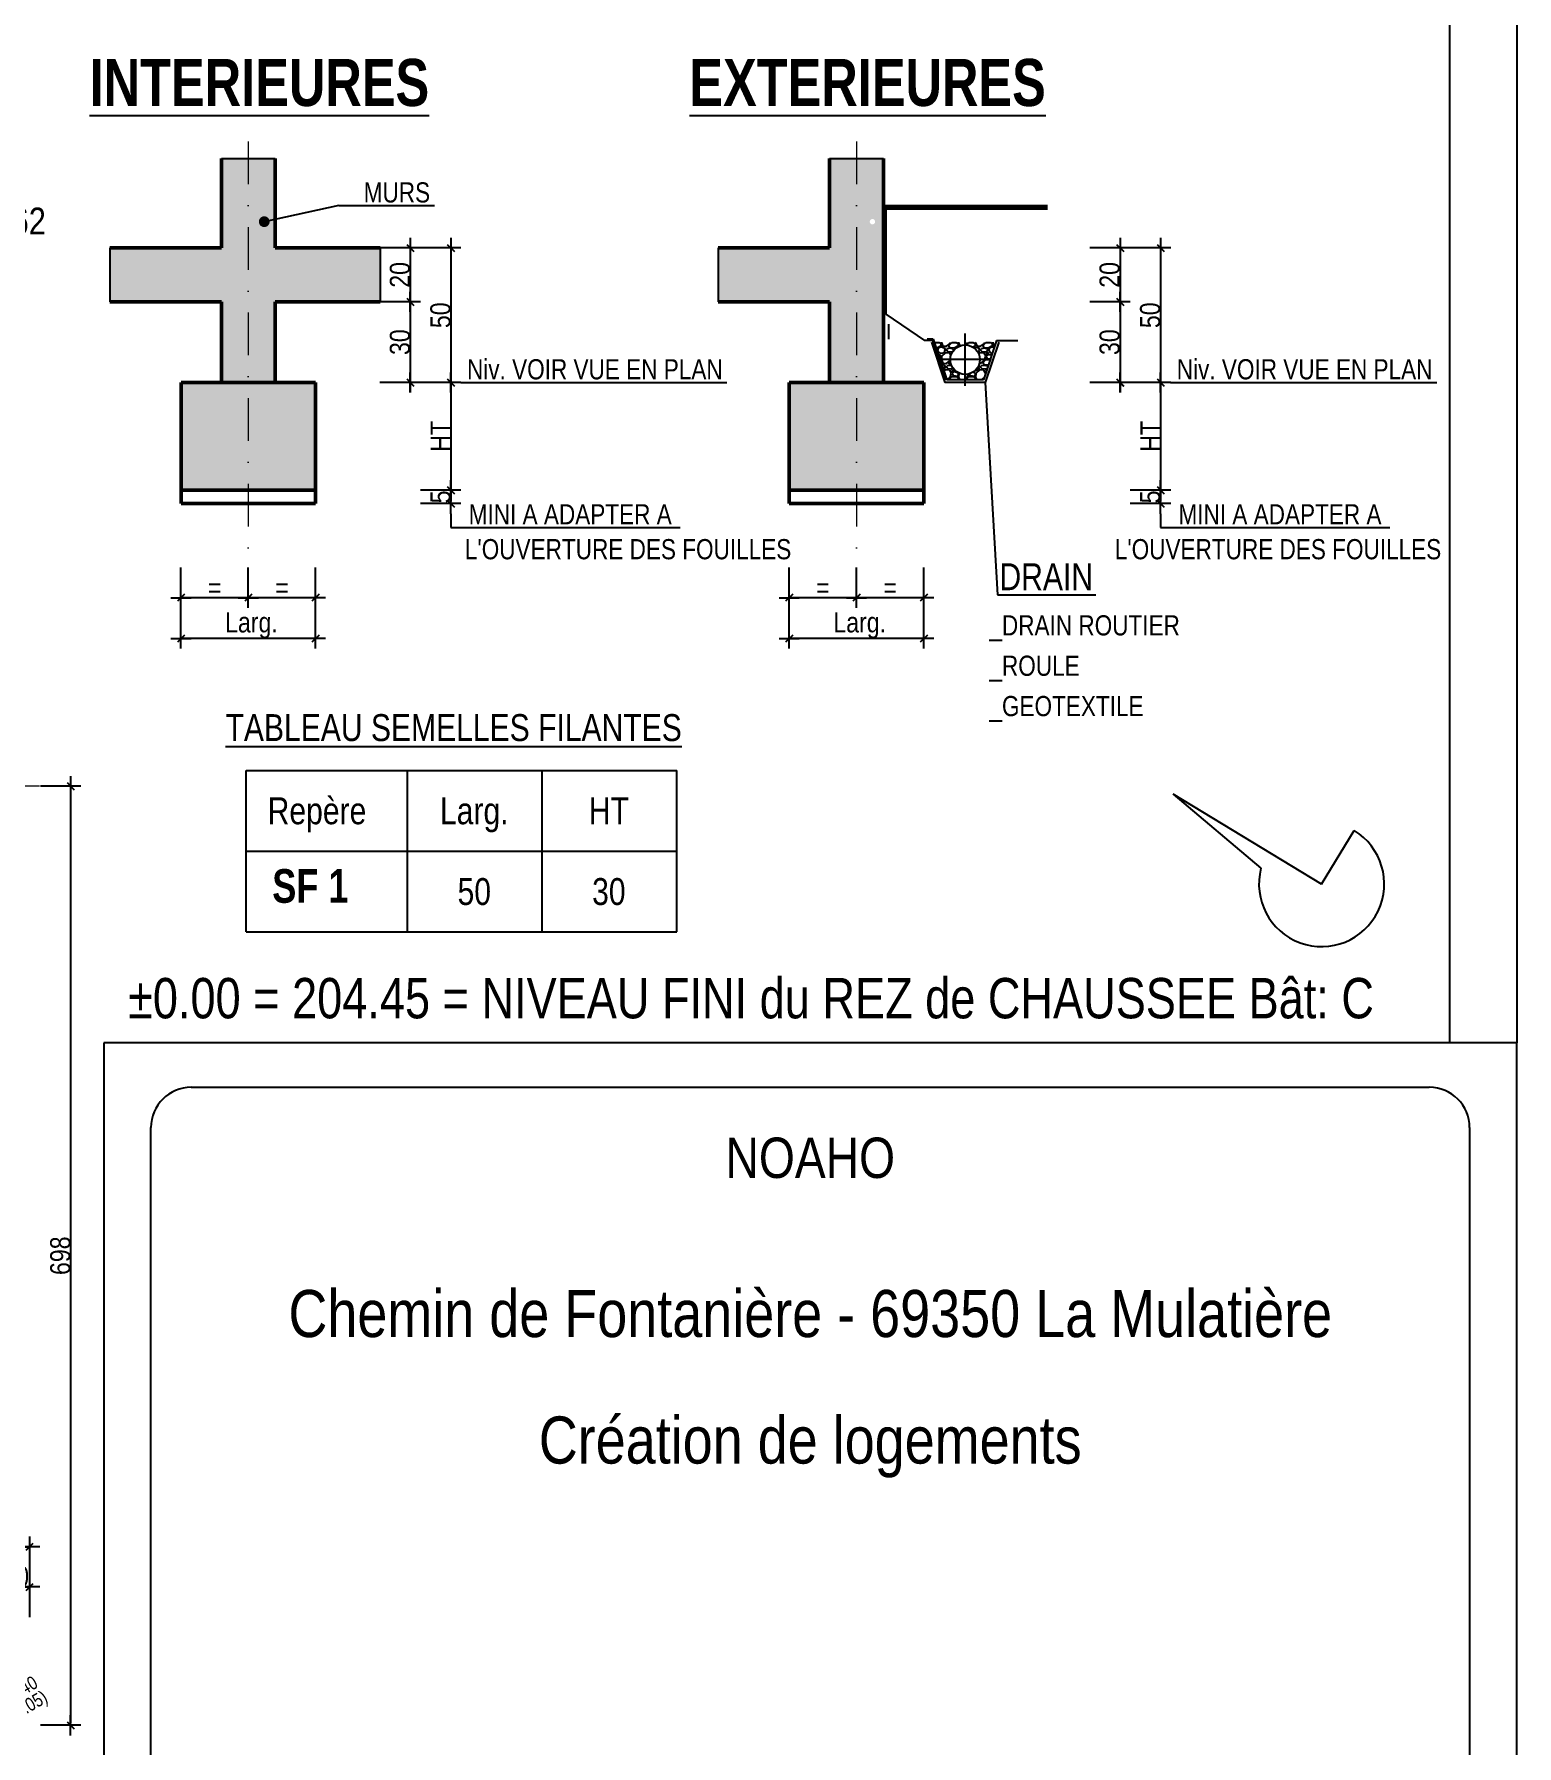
# Model space of a CAD drawing. Header units: centimetres. Extents: x -4990 to 114398, y -61489 to -12305.
# Drawn here: x 57096 to 58198, y -37111 to -35839 of the extents above; entities that cross this region are included whole.
import ezdxf
from ezdxf.enums import TextEntityAlignment as Align

# ---------------------------------------------------------------- set-up
doc = ezdxf.new("R2010")
doc.units = ezdxf.units.CM
doc.header["$LTSCALE"] = 0.5
doc.linetypes.add('TIRETPT2', pattern=[12.7, 6.35, -3.175, 0, -3.175])
doc.linetypes.add('TIRETPTX2', pattern=[50.8, 25.4, -12.7, 0, -12.7])
doc.layers.get('0').update_dxf_attribs({"linetype": 'CONTINUOUS'})
doc.layers.get('DEFPOINTS').update_dxf_attribs({"linetype": 'CONTINUOUS'})
for name, color, linetype in [('01-cartouche', 7, 'CONTINUOUS'), ('01-cartouche-cage A', 7, 'CONTINUOUS'), ('01_cote_gen', 4, 'CONTINUOUS'), ('01_linteaux', 2, 'CONTINUOUS'), ('01_poch_murs', 253, 'CONTINUOUS'), ('01_poch_poteaux', 250, 'CONTINUOUS'), ('01_texte', 230, 'CONTINUOUS'), ('AA_COTES', 2, 'CONTINUOUS')]:
    doc.layers.add(name, color=color, linetype=linetype)
doc.layers.add('01_murs_coup', color=5, linetype='CONTINUOUS', lineweight=60)
doc.layers.add('01_tram_axes', color=2, linetype='TIRETPTX2', lineweight=9)
doc.styles.add('ARIAL NA', font='ARIALN.TTF')
doc.styles.add('impact', font='impact.ttf')
doc.styles.add('MATTE_TXT', font='arial.ttf')
doc.styles.add('STYLE2', font='ARIALN.TTF')
doc.styles.add('stylemattecart', font='ARIALN.TTF')
doc.linetypes.add('ZIGZAG', pattern='A,0.00254,-5.08,[131,ltypeshp.shx,S=5.08,R=0,X=-5.08,Y=0],-10.16,[131,ltypeshp.shx,S=5.08,R=180,X=5.08,Y=0],-5.08', length=20.32254)
doc.dimstyles.new('JB25', dxfattribs={"dimscale": 0.1, "dimtxt": 150, "dimasz": 15, "dimexe": 0.1, "dimexo": 0.1, "dimgap": 0.09, "dimtad": 1, "dimdec": 1, "dimlfac": 0.5, "dimdsep": 46, "dimtxsty": 'STYLE2', "dimblk1": 'BOND_G', "dimblk2": 'BOND_D', "dimsah": 1, "dimcen": 1.5, "dimdle": 0.01, "dimse1": 1, "dimse2": 1, "dimclrd": 4, "dimclre": 2, "dimclrt": 6, "dimazin": 2, "dimtfac": 2.333333, "dimtdec": 1, "dimtix": 1, "dimtmove": 2, "dimatfit": 3, "dimldrblk": 'BOND_G', "dimfxl": 1, "dimtolj": 1, "dimtzin": 0, "dimarcsym": 0})
doc.dimstyles.new('JB50', dxfattribs={"dimscale": 0.1, "dimtxt": 150, "dimasz": 15, "dimexe": 0.1, "dimexo": 0.1, "dimgap": 0.09, "dimtad": 1, "dimdec": 1, "dimdsep": 46, "dimtxsty": 'STYLE2', "dimblk1": 'BOND_G', "dimblk2": 'BOND_D', "dimsah": 1, "dimcen": 1.5, "dimdle": 0.01, "dimse1": 1, "dimse2": 1, "dimclrd": 4, "dimclre": 2, "dimclrt": 6, "dimazin": 2, "dimtfac": 2.333333, "dimtdec": 1, "dimtix": 1, "dimtmove": 2, "dimatfit": 3, "dimldrblk": 'BOND_G', "dimfxl": 1, "dimtolj": 1, "dimtzin": 0, "dimarcsym": 0})

# ---------------------------------------------------------------- blocks, each defined once
blk = doc.blocks.new('cartstruc')
at = {"layer": '01-cartouche-cage A', "linetype": 'Continuous'}
for p, q in [((0, 1485), (-1050, 1485)), ((-1050, 1485), (-1050, 0)), ((0, 0), (0, 1485))]:
    blk.add_line(p, q, dxfattribs=at)
at = {"layer": '01-cartouche-cage A', "color": 7, "linetype": 'Continuous'}
for p, q in [((-985, 1452), (-65, 1452)), ((-1015, 60), (-1015, 1422)), ((-35, 1422), (-35, 292.1))]:
    blk.add_line(p, q, dxfattribs=at)
for centre, start, end in [((-985, 1422), 90, 180), ((-65, 1422), 0, 90)]:
    blk.add_arc(centre, 30, start, end, dxfattribs=at)
at = {"layer": '01-cartouche-cage A', "color": 7, "style": 'stylemattecart'}
for tag, height, p in [('NOMCLIENT', 30, (-525, 1399.6)), ('ADRESSE1CLIENT', 25, (-525, 1326.7)), ('ADRESSE2CLIENT', 25, (-525, 1283.9)), ('NOMAFFAIRE1', 45, (-525.1, 1189.8)), ('NOMAFFAIRE2', 45, (-525.1, 1110.4)), ('NOMAFFAIRE3', 45, (-525.1, 1031.7)), ('ADRESSE1AFFAIRE', 20, (-525.1, 943.3)), ('ADRESSE2AFFAIRE', 20, (-525.1, 909.2)), ('INDICE-A', 15, (-959.1, 428.4)), ('DATE-A', 15, (-861.9, 428.4)), ('INDICE-B', 15, (-959.1, 400.5)), ('DATE-B', 15, (-861.9, 400.5)), ('INDICE-C', 15, (-959.1, 369.4)), ('DATE-C', 15, (-861.9, 369.4)), ('INDICE-D', 15, (-959.1, 338.3)), ('DATE-D', 15, (-861.9, 338.3)), ('INDICE-E', 15, (-959.1, 307.2)), ('DATE-E', 15, (-861.9, 307.2)), ('INDICE-F', 15, (-959.1, 276.1)), ('DATE-F', 15, (-861.9, 276.1))]:
    blk.add_attdef(tag, text='', height=height, dxfattribs=at).set_placement(p, align=Align.MIDDLE_CENTER)
for tag, height, p in [('NOMARCHI', 15, (-831.1, 803.3)), ('MODEL', 15, (-408.9, 803.3)), ('BETSTRUCTURE', 15, (-831.1, 776.5)), ('MOE', 15, (-408.9, 776.5)), ('BETFLUIDES', 15, (-831.1, 749.5)), ('CSPS', 15, (-408.9, 749.5)), ('ECONOMISTE', 15, (-831.1, 722.7)), ('OPC', 15, (-408.9, 722.7)), ('BDC', 15, (-831.1, 695.9)), ('NOMENTREPRISE', 15, (-408.9, 695.9)), ('NUMBAT', 27, (-249.5, 614.7)), ('PHASE', 35, (-249.5, 537.9)), ('CONT-SOL', 12, (-138.6, 490.2)), ('NOMDESS', 15, (-451.8, 132.3)), ('NOMING', 15, (-451.8, 104.3)), ('ECH', 15, (-451.8, 76.3)), ('NUMAFF', 25, (-196.3, 48.9))]:
    blk.add_attdef(tag, text='', height=height, dxfattribs=at).set_placement(p, align=Align.BOTTOM_LEFT)
at = {"layer": '01-cartouche-cage A', "color": 7, "style": 'stylemattecart', "width": 0.8}
for tag, p in [('TITRTEPLAN1', (-677.3, 664.6)), ('TITRTEPLAN2', (-677.3, 610.2)), ('TITRTEPLAN3', (-677.3, 556)), ('TITRTEPLAN4', (-677.3, 501.4))]:
    blk.add_attdef(tag, text='', height=33, dxfattribs=at).set_placement(p, align=Align.MIDDLE_CENTER)
at = {"layer": '01-cartouche-cage A', "color": 7, "style": 'stylemattecart'}
for tag, p in [('MODIF-A', (-802.6, 428.4)), ('MODIF-B', (-802.6, 400.5)), ('MODIF-C', (-802.6, 369.4)), ('MODIF-D', (-802.6, 338.3)), ('MODIF-E', (-802.6, 307.2)), ('MODIF-F', (-802.6, 276.1))]:
    blk.add_attdef(tag, text='', height=15, dxfattribs=at).set_placement(p, align=Align.MIDDLE_LEFT)
at = {"layer": '01-cartouche-cage A', "color": 255, "style": 'stylemattecart'}
for tag, height, p in [('N°P', 35, (-321, 256)), ('IP', 35, (-210.3, 256)), ('DATEPLAN', 15, (-257.7, 226.8))]:
    blk.add_attdef(tag, text='', height=height, dxfattribs=at).set_placement(p, align=Align.BOTTOM_LEFT)
blk = doc.blocks.new('BOND_G')
at = {"layer": 'AA_COTES', "color": 0}
for p, q in [((0, -5), (0, 15)), ((5, 0), (-5, 0)), ((1.77, 1.77), (-1.77, -1.77))]:
    blk.add_line(p, q, dxfattribs=at)
blk = doc.blocks.new('BOND_D')
at = {"layer": 'AA_COTES', "color": 0}
for p, q in [((5, 0), (-5, 0)), ((-1.77, -1.77), (1.77, 1.77)), ((0, 5), (0, -15))]:
    blk.add_line(p, q, dxfattribs=at)
blk = doc.blocks.new('*D3230')
at = {"layer": '01_cote_gen', "color": 4, "lineweight": -2, "transparency": 16777216}
blk.add_line((57123.3, -36398.9), (57123.3, -37093.9), dxfattribs=at)
at = {"layer": 'DEFPOINTS', "color": 0}
for p in [(56885.2, -36397.4), (57100.8, -37095.4), (57123.3, -37095.4)]:
    blk.add_point(p, dxfattribs=at)
at = {"layer": '01_cote_gen', "color": 4, "lineweight": -2, "transparency": 16777216, "xscale": 1.5, "yscale": 1.5, "zscale": 1.5}
for name, p, rotation in [('BOND_G', (57123.3, -36397.4), 90), ('BOND_D', (57123.3, -37095.4), 270)]:
    blk.add_blockref(name, p, dxfattribs=dict(at, rotation=rotation))
at = {"layer": '01_cote_gen', "color": 6, "transparency": 16777216, "insert": (57115.7, -36746.4), "char_height": 15, "attachment_point": 5, "rotation": 90, "style": 'STYLE2'}
blk.add_mtext('\\A1;698', dxfattribs=at)
blk = doc.blocks.new('*D3487')
at = {"layer": '01_poch_poteaux', "color": 4, "lineweight": -2, "transparency": 16777216}
blk.add_line((57303.8, -36257.3), (57256.8, -36257.3), dxfattribs=at)
at = {"layer": 'DEFPOINTS', "color": 0}
for p in [(57305.3, -36187.4), (57255.3, -36199.3), (57255.3, -36257.3)]:
    blk.add_point(p, dxfattribs=at)
at = {"layer": '01_poch_poteaux', "color": 4, "lineweight": -2, "transparency": 16777216, "xscale": 1.5, "yscale": 1.5, "zscale": 1.5, "rotation": 180}
blk.add_blockref('BOND_D', (57255.3, -36257.3), dxfattribs=at)
at = {"layer": '01_poch_poteaux', "color": 4, "lineweight": -2, "transparency": 16777216, "xscale": 1.5, "yscale": 1.5, "zscale": 1.5}
blk.add_blockref('BOND_G', (57305.3, -36257.3), dxfattribs=at)
at = {"layer": '01_poch_poteaux', "color": 6, "transparency": 16777216, "insert": (57280.3, -36249.8), "char_height": 15, "attachment_point": 5, "style": 'STYLE2'}
blk.add_mtext('\\A1;=', dxfattribs=at)
blk = doc.blocks.new('*D3488')
at = {"layer": '01_poch_poteaux', "color": 4, "lineweight": -2, "transparency": 16777216}
blk.add_line((57253.8, -36257.3), (57206.8, -36257.3), dxfattribs=at)
at = {"layer": 'DEFPOINTS', "color": 0}
for p in [(57255.3, -36187.4), (57205.3, -36199.3), (57205.3, -36257.3)]:
    blk.add_point(p, dxfattribs=at)
at = {"layer": '01_poch_poteaux', "color": 4, "lineweight": -2, "transparency": 16777216, "xscale": 1.5, "yscale": 1.5, "zscale": 1.5, "rotation": 180}
blk.add_blockref('BOND_D', (57205.3, -36257.3), dxfattribs=at)
at = {"layer": '01_poch_poteaux', "color": 4, "lineweight": -2, "transparency": 16777216, "xscale": 1.5, "yscale": 1.5, "zscale": 1.5}
blk.add_blockref('BOND_G', (57255.3, -36257.3), dxfattribs=at)
at = {"layer": '01_poch_poteaux', "color": 6, "transparency": 16777216, "insert": (57230.3, -36249.8), "char_height": 15, "attachment_point": 5, "style": 'STYLE2'}
blk.add_mtext('\\A1;=', dxfattribs=at)
blk = doc.blocks.new('*D3490')
at = {"layer": '01_cote_gen', "color": 4, "lineweight": -2, "transparency": 16777216}
blk.add_line((57375.7, -36038.9), (57375.7, -36095.9), dxfattribs=at)
at = {"layer": 'DEFPOINTS', "color": 0}
for p in [(57353.2, -36037.4), (57305.3, -36097.4), (57375.7, -36097.4)]:
    blk.add_point(p, dxfattribs=at)
at = {"layer": '01_cote_gen', "color": 4, "lineweight": -2, "transparency": 16777216, "xscale": 1.5, "yscale": 1.5, "zscale": 1.5}
for name, p, rotation in [('BOND_G', (57375.7, -36037.4), 90), ('BOND_D', (57375.7, -36097.4), 270)]:
    blk.add_blockref(name, p, dxfattribs=dict(at, rotation=rotation))
at = {"layer": '01_cote_gen', "color": 6, "transparency": 16777216, "insert": (57368.1, -36067.4), "char_height": 15, "attachment_point": 5, "rotation": 90, "style": 'STYLE2'}
blk.add_mtext('\\A1;30', dxfattribs=at)
blk = doc.blocks.new('*D3489')
at = {"layer": '01_cote_gen', "color": 4, "lineweight": -2, "transparency": 16777216}
blk.add_line((57375.7, -35998.9), (57375.7, -36035.9), dxfattribs=at)
at = {"layer": 'DEFPOINTS', "color": 0}
for p in [(57353.2, -35997.4), (57353.2, -36037.4), (57375.7, -36037.4)]:
    blk.add_point(p, dxfattribs=at)
at = {"layer": '01_cote_gen', "color": 4, "lineweight": -2, "transparency": 16777216, "xscale": 1.5, "yscale": 1.5, "zscale": 1.5}
for name, p, rotation in [('BOND_G', (57375.7, -35997.4), 90), ('BOND_D', (57375.7, -36037.4), 270)]:
    blk.add_blockref(name, p, dxfattribs=dict(at, rotation=rotation))
at = {"layer": '01_cote_gen', "color": 6, "transparency": 16777216, "insert": (57368.1, -36017.4), "char_height": 15, "attachment_point": 5, "rotation": 90, "style": 'STYLE2'}
blk.add_mtext('\\A1;20', dxfattribs=at)
blk = doc.blocks.new('*D3491')
at = {"layer": '01_cote_gen', "color": 4, "lineweight": -2, "transparency": 16777216}
blk.add_line((57303.8, -36287.7), (57206.8, -36287.7), dxfattribs=at)
at = {"layer": 'DEFPOINTS', "color": 0}
for p in [(57205.3, -36264.8), (57305.3, -36264.8), (57205.3, -36287.7)]:
    blk.add_point(p, dxfattribs=at)
at = {"layer": '01_cote_gen', "color": 4, "lineweight": -2, "transparency": 16777216, "xscale": 1.5, "yscale": 1.5, "zscale": 1.5, "rotation": 180}
blk.add_blockref('BOND_D', (57205.3, -36287.7), dxfattribs=at)
at = {"layer": '01_cote_gen', "color": 4, "lineweight": -2, "transparency": 16777216, "xscale": 1.5, "yscale": 1.5, "zscale": 1.5}
blk.add_blockref('BOND_G', (57305.3, -36287.7), dxfattribs=at)
at = {"layer": '01_cote_gen', "color": 6, "transparency": 16777216, "insert": (57255.3, -36277.9), "char_height": 15, "attachment_point": 5, "style": 'STYLE2'}
blk.add_mtext('\\A1; Larg.', dxfattribs=at)
blk = doc.blocks.new('*D3492')
at = {"layer": '01_cote_gen', "color": 4, "lineweight": -2, "transparency": 16777216}
blk.add_line((57405.8, -36178.9), (57405.8, -36185.9), dxfattribs=at)
at = {"layer": 'DEFPOINTS', "color": 0}
for p in [(57365.4, -36177.4), (57365.4, -36187.4), (57405.8, -36187.4)]:
    blk.add_point(p, dxfattribs=at)
at = {"layer": '01_cote_gen', "color": 4, "lineweight": -2, "transparency": 16777216, "xscale": 1.5, "yscale": 1.5, "zscale": 1.5}
for name, p, rotation in [('BOND_G', (57405.8, -36177.4), 90), ('BOND_D', (57405.8, -36187.4), 270)]:
    blk.add_blockref(name, p, dxfattribs=dict(at, rotation=rotation))
at = {"layer": '01_cote_gen', "color": 6, "transparency": 16777216, "insert": (57398.2, -36182.4), "char_height": 15, "attachment_point": 5, "rotation": 90, "style": 'STYLE2'}
blk.add_mtext('\\A1;5', dxfattribs=at)
blk = doc.blocks.new('*D3493')
at = {"layer": '01_cote_gen', "color": 4, "lineweight": -2, "transparency": 16777216}
blk.add_line((57405.8, -36098.9), (57405.8, -36175.9), dxfattribs=at)
at = {"layer": 'DEFPOINTS', "color": 0}
for p in [(57383.3, -36097.4), (57383.3, -36177.4), (57405.8, -36177.4)]:
    blk.add_point(p, dxfattribs=at)
at = {"layer": '01_cote_gen', "color": 4, "lineweight": -2, "transparency": 16777216, "xscale": 1.5, "yscale": 1.5, "zscale": 1.5}
for name, p, rotation in [('BOND_G', (57405.8, -36097.4), 90), ('BOND_D', (57405.8, -36177.4), 270)]:
    blk.add_blockref(name, p, dxfattribs=dict(at, rotation=rotation))
at = {"layer": '01_cote_gen', "color": 6, "transparency": 16777216, "insert": (57398.3, -36137.4), "char_height": 15, "attachment_point": 5, "rotation": 90, "style": 'STYLE2'}
blk.add_mtext('\\A1;HT', dxfattribs=at)
blk = doc.blocks.new('*D3494')
at = {"layer": '01_cote_gen', "color": 4, "lineweight": -2, "transparency": 16777216}
blk.add_line((57405.8, -35998.9), (57405.8, -36095.9), dxfattribs=at)
at = {"layer": 'DEFPOINTS', "color": 0}
for p in [(57383.2, -35997.4), (57383.3, -36097.4), (57405.8, -36097.4)]:
    blk.add_point(p, dxfattribs=at)
at = {"layer": '01_cote_gen', "color": 4, "lineweight": -2, "transparency": 16777216, "xscale": 1.5, "yscale": 1.5, "zscale": 1.5}
for name, p, rotation in [('BOND_G', (57405.8, -35997.4), 90), ('BOND_D', (57405.8, -36097.4), 270)]:
    blk.add_blockref(name, p, dxfattribs=dict(at, rotation=rotation))
at = {"layer": '01_cote_gen', "color": 6, "transparency": 16777216, "insert": (57398.2, -36047.4), "char_height": 15, "attachment_point": 5, "rotation": 90, "style": 'STYLE2'}
blk.add_mtext('\\A1;50', dxfattribs=at)
blk = doc.blocks.new('*D3500')
at = {"layer": '01_poch_poteaux', "color": 4, "lineweight": -2, "transparency": 16777216}
blk.add_line((57755.8, -36257.3), (57708.8, -36257.3), dxfattribs=at)
at = {"layer": 'DEFPOINTS', "color": 0}
for p in [(57757.3, -36187.4), (57707.3, -36199.3), (57707.3, -36257.3)]:
    blk.add_point(p, dxfattribs=at)
at = {"layer": '01_poch_poteaux', "color": 4, "lineweight": -2, "transparency": 16777216, "xscale": 1.5, "yscale": 1.5, "zscale": 1.5, "rotation": 180}
blk.add_blockref('BOND_D', (57707.3, -36257.3), dxfattribs=at)
at = {"layer": '01_poch_poteaux', "color": 4, "lineweight": -2, "transparency": 16777216, "xscale": 1.5, "yscale": 1.5, "zscale": 1.5}
blk.add_blockref('BOND_G', (57757.3, -36257.3), dxfattribs=at)
at = {"layer": '01_poch_poteaux', "color": 6, "transparency": 16777216, "insert": (57732.3, -36249.8), "char_height": 15, "attachment_point": 5, "style": 'STYLE2'}
blk.add_mtext('\\A1;=', dxfattribs=at)
blk = doc.blocks.new('*D3501')
at = {"layer": '01_poch_poteaux', "color": 4, "lineweight": -2, "transparency": 16777216}
blk.add_line((57705.8, -36257.3), (57658.8, -36257.3), dxfattribs=at)
at = {"layer": 'DEFPOINTS', "color": 0}
for p in [(57707.3, -36187.4), (57657.3, -36199.3), (57657.3, -36257.3)]:
    blk.add_point(p, dxfattribs=at)
at = {"layer": '01_poch_poteaux', "color": 4, "lineweight": -2, "transparency": 16777216, "xscale": 1.5, "yscale": 1.5, "zscale": 1.5, "rotation": 180}
blk.add_blockref('BOND_D', (57657.3, -36257.3), dxfattribs=at)
at = {"layer": '01_poch_poteaux', "color": 4, "lineweight": -2, "transparency": 16777216, "xscale": 1.5, "yscale": 1.5, "zscale": 1.5}
blk.add_blockref('BOND_G', (57707.3, -36257.3), dxfattribs=at)
at = {"layer": '01_poch_poteaux', "color": 6, "transparency": 16777216, "insert": (57682.3, -36249.8), "char_height": 15, "attachment_point": 5, "style": 'STYLE2'}
blk.add_mtext('\\A1;=', dxfattribs=at)
blk = doc.blocks.new('*D3495')
at = {"layer": '01_cote_gen', "color": 4, "lineweight": -2, "transparency": 16777216}
blk.add_line((57903.2, -36038.9), (57903.2, -36095.9), dxfattribs=at)
at = {"layer": 'DEFPOINTS', "color": 0}
for p in [(57880.7, -36037.4), (57832.8, -36097.4), (57903.2, -36097.4)]:
    blk.add_point(p, dxfattribs=at)
at = {"layer": '01_cote_gen', "color": 4, "lineweight": -2, "transparency": 16777216, "xscale": 1.5, "yscale": 1.5, "zscale": 1.5}
for name, p, rotation in [('BOND_G', (57903.2, -36037.4), 90), ('BOND_D', (57903.2, -36097.4), 270)]:
    blk.add_blockref(name, p, dxfattribs=dict(at, rotation=rotation))
at = {"layer": '01_cote_gen', "color": 6, "transparency": 16777216, "insert": (57895.5, -36067.4), "char_height": 15, "attachment_point": 5, "rotation": 90, "style": 'STYLE2'}
blk.add_mtext('\\A1;30', dxfattribs=at)
blk = doc.blocks.new('*D3496')
at = {"layer": '01_cote_gen', "color": 4, "lineweight": -2, "transparency": 16777216}
blk.add_line((57903.2, -35998.9), (57903.2, -36035.9), dxfattribs=at)
at = {"layer": 'DEFPOINTS', "color": 0}
for p in [(57880.7, -35997.4), (57880.7, -36037.4), (57903.2, -36037.4)]:
    blk.add_point(p, dxfattribs=at)
at = {"layer": '01_cote_gen', "color": 4, "lineweight": -2, "transparency": 16777216, "xscale": 1.5, "yscale": 1.5, "zscale": 1.5}
for name, p, rotation in [('BOND_G', (57903.2, -35997.4), 90), ('BOND_D', (57903.2, -36037.4), 270)]:
    blk.add_blockref(name, p, dxfattribs=dict(at, rotation=rotation))
at = {"layer": '01_cote_gen', "color": 6, "transparency": 16777216, "insert": (57895.5, -36017.4), "char_height": 15, "attachment_point": 5, "rotation": 90, "style": 'STYLE2'}
blk.add_mtext('\\A1;20', dxfattribs=at)
blk = doc.blocks.new('*D3497')
at = {"layer": '01_cote_gen', "color": 4, "lineweight": -2, "transparency": 16777216}
blk.add_line((57755.8, -36287.7), (57658.8, -36287.7), dxfattribs=at)
at = {"layer": 'DEFPOINTS', "color": 0}
for p in [(57657.3, -36264.8), (57757.3, -36264.8), (57657.3, -36287.7)]:
    blk.add_point(p, dxfattribs=at)
at = {"layer": '01_cote_gen', "color": 4, "lineweight": -2, "transparency": 16777216, "xscale": 1.5, "yscale": 1.5, "zscale": 1.5, "rotation": 180}
blk.add_blockref('BOND_D', (57657.3, -36287.7), dxfattribs=at)
at = {"layer": '01_cote_gen', "color": 4, "lineweight": -2, "transparency": 16777216, "xscale": 1.5, "yscale": 1.5, "zscale": 1.5}
blk.add_blockref('BOND_G', (57757.3, -36287.7), dxfattribs=at)
at = {"layer": '01_cote_gen', "color": 6, "transparency": 16777216, "insert": (57707.3, -36277.9), "char_height": 15, "attachment_point": 5, "style": 'STYLE2'}
blk.add_mtext('\\A1; Larg.', dxfattribs=at)
blk = doc.blocks.new('*D3498')
at = {"layer": '01_cote_gen', "color": 4, "lineweight": -2, "transparency": 16777216}
blk.add_line((57933.3, -36178.9), (57933.3, -36185.9), dxfattribs=at)
at = {"layer": 'DEFPOINTS', "color": 0}
for p in [(57892.9, -36177.4), (57892.9, -36187.4), (57933.3, -36187.4)]:
    blk.add_point(p, dxfattribs=at)
at = {"layer": '01_cote_gen', "color": 4, "lineweight": -2, "transparency": 16777216, "xscale": 1.5, "yscale": 1.5, "zscale": 1.5}
for name, p, rotation in [('BOND_G', (57933.3, -36177.4), 90), ('BOND_D', (57933.3, -36187.4), 270)]:
    blk.add_blockref(name, p, dxfattribs=dict(at, rotation=rotation))
at = {"layer": '01_cote_gen', "color": 6, "transparency": 16777216, "insert": (57925.6, -36182.4), "char_height": 15, "attachment_point": 5, "rotation": 90, "style": 'STYLE2'}
blk.add_mtext('\\A1;5', dxfattribs=at)
blk = doc.blocks.new('*D3499')
at = {"layer": '01_cote_gen', "color": 4, "lineweight": -2, "transparency": 16777216}
blk.add_line((57933.3, -36098.9), (57933.3, -36175.9), dxfattribs=at)
at = {"layer": 'DEFPOINTS', "color": 0}
for p in [(57910.8, -36097.4), (57910.8, -36177.4), (57933.3, -36177.4)]:
    blk.add_point(p, dxfattribs=at)
at = {"layer": '01_cote_gen', "color": 4, "lineweight": -2, "transparency": 16777216, "xscale": 1.5, "yscale": 1.5, "zscale": 1.5}
for name, p, rotation in [('BOND_G', (57933.3, -36097.4), 90), ('BOND_D', (57933.3, -36177.4), 270)]:
    blk.add_blockref(name, p, dxfattribs=dict(at, rotation=rotation))
at = {"layer": '01_cote_gen', "color": 6, "transparency": 16777216, "insert": (57925.8, -36137.4), "char_height": 15, "attachment_point": 5, "rotation": 90, "style": 'STYLE2'}
blk.add_mtext('\\A1;HT', dxfattribs=at)
blk = doc.blocks.new('*D3502')
at = {"layer": '01_cote_gen', "color": 4, "lineweight": -2, "transparency": 16777216}
blk.add_line((57933.3, -35998.9), (57933.3, -36095.9), dxfattribs=at)
at = {"layer": 'DEFPOINTS', "color": 0}
for p in [(57910.7, -35997.4), (57910.8, -36097.4), (57933.3, -36097.4)]:
    blk.add_point(p, dxfattribs=at)
at = {"layer": '01_cote_gen', "color": 4, "lineweight": -2, "transparency": 16777216, "xscale": 1.5, "yscale": 1.5, "zscale": 1.5}
for name, p, rotation in [('BOND_G', (57933.3, -35997.4), 90), ('BOND_D', (57933.3, -36097.4), 270)]:
    blk.add_blockref(name, p, dxfattribs=dict(at, rotation=rotation))
at = {"layer": '01_cote_gen', "color": 6, "transparency": 16777216, "insert": (57925.6, -36047.4), "char_height": 15, "attachment_point": 5, "rotation": 90, "style": 'STYLE2'}
blk.add_mtext('\\A1;50', dxfattribs=at)
blk = doc.blocks.new('*D3515')
at = {"layer": '01_cote_gen', "color": 4, "lineweight": -2, "transparency": 16777216}
blk.add_line((57074.3, -36992.6), (57091.3, -36992.6), dxfattribs=at)
at = {"layer": 'DEFPOINTS', "color": 0}
for p in [(57092.8, -36992.6), (57072.8, -37105.4), (57092.8, -37105.4)]:
    blk.add_point(p, dxfattribs=at)
at = {"layer": '01_cote_gen', "color": 4, "lineweight": -2, "transparency": 16777216, "xscale": 1.5, "yscale": 1.5, "zscale": 1.5, "rotation": 180}
blk.add_blockref('BOND_G', (57072.8, -36992.6), dxfattribs=at)
at = {"layer": '01_cote_gen', "color": 4, "lineweight": -2, "transparency": 16777216, "xscale": 1.5, "yscale": 1.5, "zscale": 1.5}
blk.add_blockref('BOND_D', (57092.8, -36992.6), dxfattribs=at)
at = {"layer": '01_cote_gen', "color": 6, "transparency": 16777216, "insert": (57082.8, -36984.9), "char_height": 15, "attachment_point": 5, "style": 'STYLE2'}
blk.add_mtext('\\A1;20', dxfattribs=at)
blk = doc.blocks.new('*D3516')
at = {"layer": '01_cote_gen', "color": 4, "lineweight": -2, "transparency": 16777216}
blk.add_line((56729.3, -36962.7), (57091.3, -36962.7), dxfattribs=at)
at = {"layer": 'DEFPOINTS', "color": 0}
for p in [(57092.8, -36962.7), (56727.8, -37006.4), (57092.8, -37015.1)]:
    blk.add_point(p, dxfattribs=at)
at = {"layer": '01_cote_gen', "color": 4, "lineweight": -2, "transparency": 16777216, "xscale": 1.5, "yscale": 1.5, "zscale": 1.5, "rotation": 180}
blk.add_blockref('BOND_G', (56727.8, -36962.7), dxfattribs=at)
at = {"layer": '01_cote_gen', "color": 4, "lineweight": -2, "transparency": 16777216, "xscale": 1.5, "yscale": 1.5, "zscale": 1.5}
blk.add_blockref('BOND_D', (57092.8, -36962.7), dxfattribs=at)
at = {"layer": '01_cote_gen', "color": 6, "transparency": 16777216, "insert": (56935.4, -36955), "char_height": 15, "attachment_point": 5, "style": 'STYLE2'}
blk.add_mtext('\\A1;365', dxfattribs=at)

msp = doc.modelspace()

# ---------------------------------------------------------------- hatches: boundary and pattern name
at = {"layer": '01_poch_murs', "ltscale": 2}
h = msp.add_hatch(color=256, dxfattribs=at)
h.dxf.hatch_style = 1
h.paths.add_polyline_path([(57353.236, -35997.387), (57275.329, -35997.387), (57275.329, -35976.071), (57269.138, -35977.425, -1.11382976), (57265.184, -35977.852, -0.89780327), (57269.138, -35977.425), (57275.329, -35976.071), (57275.329, -35930.796), (57255.329, -35930.796), (57255.329, -36097.384), (57275.329, -36097.384), (57275.329, -36037.387), (57353.236, -36037.387)])
h.paths.add_polyline_path([(57255.329, -35930.796), (57235.329, -35930.796), (57235.329, -35997.386), (57152.535, -35997.386), (57152.535, -36037.386), (57235.329, -36037.386), (57235.329, -36097.384), (57255.329, -36097.384)])
h.paths.add_polyline_path([(57255.329, -36097.384), (57205.329, -36097.384), (57205.329, -36177.384), (57255.329, -36177.384)])
h.paths.add_polyline_path([(57305.329, -36097.384), (57255.329, -36097.384), (57255.329, -36177.384), (57305.329, -36177.384)])
h = msp.add_hatch(color=256, dxfattribs=at)
h.dxf.hatch_style = 1
h.paths.add_polyline_path([(57707.296, -35930.796), (57687.296, -35930.796), (57687.296, -35997.386), (57604.502, -35997.386), (57604.502, -36037.386), (57687.296, -36037.386), (57687.296, -36097.384), (57707.296, -36097.384)])
h.paths.add_polyline_path([(57727.296, -35976.071), (57721.105, -35977.425, -1.11382976), (57717.151, -35977.852, -0.89780327), (57721.105, -35977.425), (57727.296, -35976.071), (57727.296, -35930.796), (57707.296, -35930.796), (57707.296, -36097.384), (57727.296, -36097.384)])
h.paths.add_polyline_path([(57757.296, -36097.384), (57707.296, -36097.384), (57707.296, -36177.384), (57757.296, -36177.384)])
h.paths.add_polyline_path([(57707.296, -36097.384), (57657.296, -36097.384), (57657.296, -36177.384), (57707.296, -36177.384)])
at = {"layer": '01_poch_murs'}
h = msp.add_hatch(dxfattribs=at)
h.set_pattern_fill('GRAVEL', color=256, scale=0.5)
h.set_pattern_definition([(228.0127875, (26613.7127, 6497.0726), (-101.600000008, -114.299999993), [1.7086072, -169.1524182]), (184.969741, (26612.56974, 6495.80265), (152.3999999397, 12.7000007235), [2.9320236, -290.2702445]), (132.5104471, (26609.64874, 6495.54865), (127.000000054, -139.699999951), [2.0674076, -204.673614]), (267.273689, (26604.69574, 6492.37365), (12.7000000266, 253.999999999), [2.6700226, -264.332187]), (292.8336542, (26604.56874, 6489.70665), (-63.500000005, 152.399999998), [2.6181685, -259.1990387]), (357.273689, (26605.58474, 6487.29365), (-253.999999999, 12.7000000266), [2.6700226, -264.332187]), (37.6942405, (26608.25174, 6487.16665), (-165.0999999927, -127.0000000095), [3.5309683, -349.5655766]), (72.2553284, (26611.04574, 6489.32565), (88.900000024, 279.3999999924), [3.3335976, -330.026283]), (121.4295656, (26612.06174, 6492.50065), (-101.6000000144, 165.099999991), [2.679065, -265.2277285]), (175.2363583, (26610.6647, 6494.7866), (139.699999998, -12.700000022), [3.0585664, -149.8696847]), (222.3974378, (26607.61674, 6495.04065), (-152.399999995, -139.7000000053), [3.9553896, -391.5838626]), (138.8140748, (26617.2687, 6492.2466), (-88.899999995, 76.200000006), [1.3500227, -133.652829]), (171.4692344, (26616.25274, 6493.13565), (165.1000000044, -25.399999971), [2.56841, -254.273195]), (225, (26613.713, 6493.517), (-2e-15, -12.7), [1.7960467, -16.1644655]), (203.1985905, (26612.8237, 6495.0406), (63.5, 25.399999996), [0.9672066, -95.7531118]), (291.8014095, (26611.9347, 6494.6596), (-12.7, 38.1), [1.367828, -67.023765]), (30.9637565, (26612.4427, 6493.3896), (38.1, 25.4), [2.2215983, -71.8314908]), (161.565051, (26614.3477, 6494.5326), (25.4, -12.7), [1.6064357, -38.5544906]), (16.3895403, (26604.56874, 6494.65965), (127, 38.1), [2.25044, -222.7941334]), (70.346176, (26606.72774, 6495.29465), (-50.800000005, -139.699999998), [1.8879947, -186.9110784]), (293.1985905, (26614.3477, 6497.0726), (-25.399999996, 63.5), [1.9344005, -94.785918]), (343.6104597, (26615.10974, 6495.29465), (-127.000000003, 38.099999991), [2.25044, -222.7941334]), (339.4439548, (26604.5687, 6486.7856), (-63.5, 25.4), [2.170176, -106.3386716]), (294.7751406, (26606.6007, 6486.02365), (-63.500000076, 139.699999966), [1.8183606, -180.017967]), (66.8014095, (26614.4747, 6484.3726), (25.399999996, 63.5), [1.9344005, -94.785918]), (17.3540246, (26615.23674, 6486.15065), (-165.099999997, -50.800000011), [2.1289137, -210.76188]), (69.4439548, (26608.2517, 6484.3726), (-25.4, -63.5), [1.085088, -107.4237596]), (101.3099325, (26613.7127, 6484.3726), (-12.7, 50.8), [0.647573, -64.1099748]), (165.9637565, (26613.5857, 6485.0076), (38.1, -12.7), [2.6181685, -49.745273]), (186.009006, (26611.04574, 6485.64265), (126.999999999, 12.700000007), [2.426335, -240.2068243]), (303.6900675, (26612.4427, 6492.2466), (-12.7, 25.4), [1.8316194, -43.9588818]), (353.1572266, (26613.45874, 6490.72265), (215.9000000013, -25.3999999887), [3.1977838, -316.5800453]), (60.945396, (26616.6337, 6490.3416), (-50.8, -88.9), [1.3075412, -129.4469616]), (90, (26617.269, 6491.485), (-12.7, 12.7), [0.762, -11.938]), (120.2564372, (26610.7917, 6486.02365), (50.799999994, -88.900000004), [1.7643348, -174.669704]), (48.0127875, (26609.9027, 6487.5476), (101.600000008, 114.299999993), [3.4172144, -167.443811]), (0, (26612.189, 6490.088), (12.7, 12.7), [3.302, -9.398]), (325.3048465, (26615.49074, 6490.08765), (127.000000048, -88.899999931), [2.0080478, -198.7965836]), (254.054604, (26617.1417, 6488.9446), (-12.7, -50.8), [1.8491454, -90.6082502]), (207.6459754, (26616.63374, 6487.16665), (-241.300000009, -126.999999983), [3.0107255, -298.062322]), (175.4260787, (26613.96674, 6485.76965), (-165.1, 12.7), [3.1851473, -315.3292323])])
h.paths.add_polyline_path([(57788.041, -36069.384), (57788.041, -36067.384), (57810.933, -36067.384), (57806.6, -36080.384), (57799.041, -36080.384, 0.41421356)])
h.paths.add_polyline_path([(57765.15, -36067.384), (57788.041, -36067.384), (57788.041, -36069.384, 0.41421356), (57777.041, -36080.384), (57769.483, -36080.384)])
h.paths.add_polyline_path([(57769.483, -36080.384), (57777.041, -36080.384, 0.41421356), (57788.041, -36091.384), (57788.041, -36095.384), (57774.483, -36095.384)])
h.paths.add_polyline_path([(57788.041, -36091.384, 0.41421356), (57799.041, -36080.384), (57806.6, -36080.384), (57801.6, -36095.384), (57788.041, -36095.384)])

# ---------------------------------------------------------------- linework, layer by layer
msp.add_line((58197.974, -33873.211), (58197.974, -36588.211))
at = {"layer": '01_linteaux', "linetype": 'ZIGZAG', "ltscale": 0.5}
for p, q in [((57728.993, -35968.718), (57728.993, -36046.67)), ((57728.993, -36046.67), (57757.822, -36066.119)), ((57763.674, -36066.119), (57757.822, -36066.119)), ((57763.674, -36066.119), (57773.534, -36095.7))]:
    msp.add_line(p, q, dxfattribs=at)
at = {"layer": '01_linteaux'}
for p, q in [((57730.993, -36054.055), (57730.993, -36065.119)), ((57788.041, -36099.861), (57788.041, -36060.907)), ((57764.395, -36065.119), (57759.822, -36065.119)), ((57763.041, -36067.384), (57773.041, -36097.384)), ((57764.395, -36065.119), (57774.483, -36095.384)), ((57811.355, -36066.119), (57801.6, -36095.384)), ((57813.041, -36067.384), (57803.041, -36097.384)), ((57811.355, -36066.119), (57827.098, -36066.119)), ((57807.518, -36080.384), (57768.565, -36080.384)), ((57803.041, -36097.384), (57773.041, -36097.384)), ((57801.6, -36095.384), (57774.483, -36095.384))]:
    msp.add_line(p, q, dxfattribs=at)
at = {"layer": '01_linteaux', "const_width": 4}
msp.add_lwpolyline([(57727.296, -35967.149), (57849.481, -35967.149)], dxfattribs=at)
at = {"layer": '01_linteaux'}
msp.add_circle((57788.041, -36080.384), 11, dxfattribs=at)
at = {"layer": '01_murs_coup', "linetype": 'Continuous', "lineweight": 50}
for p, q in [((57235.329, -35997.386), (57235.329, -35930.796)), ((57275.329, -35997.387), (57275.329, -35930.796)), ((57687.296, -35997.386), (57687.296, -35930.796)), ((57727.296, -36097.384), (57727.296, -35930.796)), ((57152.535, -35997.386), (57235.329, -35997.386)), ((57275.329, -35997.387), (57353.236, -35997.387)), ((57604.502, -35997.386), (57687.296, -35997.386)), ((57152.535, -36037.386), (57235.329, -36037.386)), ((57235.329, -36097.384), (57235.329, -36037.386)), ((57275.329, -36097.384), (57275.329, -36037.387)), ((57275.329, -36037.387), (57353.236, -36037.387)), ((57604.502, -36037.386), (57687.296, -36037.386)), ((57687.296, -36097.384), (57687.296, -36037.386)), ((57305.329, -36097.384), (57205.329, -36097.384)), ((57205.329, -36097.384), (57205.329, -36187.384)), ((57305.329, -36187.384), (57305.329, -36097.384)), ((57757.296, -36097.384), (57657.296, -36097.384)), ((57657.296, -36097.384), (57657.296, -36187.384)), ((57757.296, -36187.384), (57757.296, -36097.384)), ((57305.329, -36177.384), (57205.329, -36177.384)), ((57757.296, -36177.384), (57657.296, -36177.384)), ((57305.329, -36187.384), (57205.329, -36187.384)), ((57757.296, -36187.384), (57657.296, -36187.384))]:
    msp.add_line(p, q, dxfattribs=at)
at = {"layer": '01_poch_murs', "ltscale": 2}
for p, q in [((57235.329, -35930.796), (57275.329, -35930.796)), ((57687.296, -35930.796), (57727.296, -35930.796)), ((57152.535, -35997.386), (57152.535, -36037.386)), ((57353.236, -35997.387), (57353.236, -36037.387)), ((57604.502, -35997.386), (57604.502, -36037.386))]:
    msp.add_line(p, q, dxfattribs=at)
at = {"layer": '01_texte'}
for p, q in [((58147.974, -33923.211), (58147.974, -36588.211)), ((57322.527, -35965.755), (57267.184, -35977.852)), ((57322.527, -35965.755), (57393.719, -35965.755)), ((57413.332, -36097.384), (57611.062, -36097.384)), ((57803.041, -36097.384), (57812.081, -36255.147)), ((57940.777, -36097.384), (58138.507, -36097.384)), ((57405.832, -36194.884), (57405.832, -36205.181)), ((57933.277, -36194.884), (57933.277, -36205.181)), ((57405.832, -36205.181), (57576.325, -36205.181)), ((57933.277, -36205.181), (58103.77, -36205.181)), ((57812.081, -36255.147), (57885.099, -36255.147)), ((57253.739, -36385.773), (57373.739, -36385.773)), ((57253.739, -36445.773), (57253.739, -36385.773)), ((57373.739, -36385.773), (57473.739, -36385.773)), ((57373.739, -36445.773), (57373.739, -36385.773)), ((57473.739, -36445.773), (57473.739, -36385.773)), ((57473.739, -36385.773), (57573.739, -36385.773)), ((57473.739, -36445.773), (57473.739, -36385.773)), ((57573.739, -36445.773), (57573.739, -36385.773)), ((58052.941, -36470.115), (57942.623, -36403.251)), ((57942.623, -36403.251), (58007.894, -36458.398)), ((58052.941, -36470.115), (58077.067, -36430.309)), ((57253.739, -36445.773), (57373.739, -36445.773)), ((57253.739, -36505.773), (57253.739, -36445.773)), ((57373.739, -36505.773), (57373.739, -36445.773)), ((57373.739, -36445.773), (57473.739, -36445.773)), ((57473.739, -36445.773), (57573.739, -36445.773)), ((57473.739, -36505.773), (57473.739, -36445.773)), ((57473.739, -36505.773), (57473.739, -36445.773)), ((57573.739, -36505.773), (57573.739, -36445.773)), ((57253.739, -36505.773), (57373.739, -36505.773)), ((57373.739, -36505.773), (57473.739, -36505.773)), ((57473.739, -36505.773), (57573.739, -36505.773))]:
    msp.add_line(p, q, dxfattribs=at)
at = {"layer": '01_texte', "const_width": 4}
msp.add_lwpolyline([(57265.184, -35977.852, 1), (57269.184, -35977.852, 1)], format="xyb", close=True, dxfattribs=at)
at = {"layer": '01_texte'}
msp.add_arc((58052.941, -36470.115), 46.546, 165.420864, 58.779823, dxfattribs=at)
at = {"layer": '01_tram_axes', "linetype": 'TIRETPT2', "ltscale": 10}
for p, q in [((57255.329, -35918.209), (57255.329, -36264.847)), ((57707.296, -35918.209), (57707.296, -36264.847))]:
    msp.add_line(p, q, dxfattribs=at)
at = {"layer": '01_tram_axes', "ltscale": 2}
msp.add_line((57100.2, -36397.426), (55066.519, -36397.426), dxfattribs=at)

# ---------------------------------------------------------------- block references
at = {"layer": '01-cartouche'}
ref = msp.add_blockref('cartstruc', (58197.974, -38073.211), dxfattribs=at)
ref.add_attrib('NOMCLIENT', 'NOAHO', dxfattribs={"color": 7, "height": 30, "style": 'stylemattecart'}).set_placement((57672.964, -36673.595), align=Align.MIDDLE_CENTER)
ref.add_attrib('ADRESSE2CLIENT', 'Chemin de Fontanière - 69350 La Mulatière', dxfattribs={"layer": '01-cartouche-cage A', "color": 7, "height": 35, "style": 'stylemattecart'}).set_placement((57672.941, -36789.352), align=Align.MIDDLE_CENTER)
ref.add_attrib('NOMAFFAIRE1', 'Création de logements', dxfattribs={"layer": '01-cartouche-cage A', "color": 7, "height": 35, "style": 'stylemattecart'}).set_placement((57672.923, -36883.369), align=Align.MIDDLE_CENTER)
at = {"layer": '01_cote_gen', "color": 4, "xscale": 1.5, "yscale": 1.5, "zscale": 1.5}
for name, p, rotation in [('BOND_G', (57375.736, -36097.384), 90), ('BOND_G', (57903.181, -36097.384), 90), ('BOND_D', (57405.832, -36177.384), 270), ('BOND_D', (57933.277, -36177.384), 270)]:
    msp.add_blockref(name, p, dxfattribs=dict(at, rotation=rotation))

# ---------------------------------------------------------------- texts
at = {"layer": '01_texte', "style": 'impact'}
for s, height, p in [('%%UINTERIEURES', 35, (57263.585, -35902.375)), ('%%UEXTERIEURES', 35, (57715.552, -35902.375)), ('SF 1', 25, (57301.468, -36491.574))]:
    msp.add_text(s, height=height, dxfattribs=at).set_placement(p, align=Align.BOTTOM_CENTER)
at = {"layer": '01_texte', "style": 'MATTE_TXT', "width": 0.8}
for s, height, p in [('  MURS', 15, (57361.121, -35968.082)), ('Niv. VOIR VUE EN PLAN', 15, (57512.868, -36099.538)), ('Niv. VOIR VUE EN PLAN', 15, (58040.313, -36099.538)), ('MINI A ADAPTER A', 15, (57494.565, -36207.335)), ('MINI A ADAPTER A', 15, (58022.009, -36207.335)), ("L'OUVERTURE DES FOUILLES", 15, (57537.567, -36233.257)), ("L'OUVERTURE DES FOUILLES", 15, (58020.559, -36233.257)), ('%%UTABLEAU SEMELLES FILANTES', 20, (57407.946, -36369.864)), ('Repère', 20, (57306.386, -36431.715)), ('Larg.', 20, (57423.282, -36431.715)), ('HT', 20, (57523.282, -36431.715)), ('50', 20, (57423.282, -36491.715)), ('30', 20, (57523.282, -36491.715)), ('%%P0.00 = 204.45 = NIVEAU FINI du REZ de CHAUSSEE Bât: C', 30, (57628.927, -36578.959))]:
    msp.add_text(s, height=height, dxfattribs=at).set_placement(p, align=Align.BOTTOM_CENTER)
at = {"layer": '01_texte', "style": 'ARIAL NA'}
msp.add_text('DESSUS BRUT:-8.59 à -8.62', height=20, dxfattribs=at).set_placement((56805.741, -35987.375))
at = {"layer": '01_texte', "style": 'MATTE_TXT', "width": 0.8}
for s, height, p in [('DRAIN', 20, (57813.559, -36257.743)), ('_DRAIN ROUTIER', 15, (57806.076, -36289.863)), ('_ROULE', 15, (57806.076, -36319.863)), ('_GEOTEXTILE', 15, (57806.076, -36349.863))]:
    msp.add_text(s, height=height, dxfattribs=at).set_placement(p, align=Align.BOTTOM_LEFT)
for s, p in [('197.40', (57086.592, -37077.856)), ('(-7.05)', (57094.404, -37088.334))]:
    msp.add_text(s, height=10, rotation=30, dxfattribs=at).set_placement(p, align=Align.BOTTOM_CENTER)

# ---------------------------------------------------------------- dimensions: what is measured, and where the dimension line sits
at = {"layer": '01_cote_gen'}
for base, p1, p2, dimstyle, picture, middle in [((57375.736, -36037.387), (57353.236, -35997.387), (57353.236, -36037.387), 'JB25', '*D3489', (57368.069, -36017.387)), ((57405.832, -36097.384), (57383.236, -35997.387), (57383.332, -36097.384), 'JB25', '*D3494', (57398.165, -36047.386)), ((57903.181, -36037.387), (57880.681, -35997.387), (57880.681, -36037.387), 'JB25', '*D3496', (57895.514, -36017.387)), ((57933.277, -36097.384), (57910.681, -35997.387), (57910.777, -36097.384), 'JB25', '*D3502', (57925.61, -36047.386)), ((57375.736, -36097.384), (57353.236, -36037.387), (57305.329, -36097.384), 'JB25', '*D3490', (57368.069, -36067.386)), ((57903.181, -36097.384), (57880.681, -36037.387), (57832.774, -36097.384), 'JB25', '*D3495', (57895.514, -36067.386)), ((57405.832, -36187.384), (57365.425, -36177.384), (57365.425, -36187.384), 'JB25', '*D3492', (57398.195, -36182.384)), ((57933.277, -36187.384), (57892.87, -36177.384), (57892.87, -36187.384), 'JB25', '*D3498', (57925.64, -36182.384)), ((57123.338, -37095.442), (56885.153, -36397.426), (57100.838, -37095.442), 'JB50', '*D3230', (57115.67, -36746.434))]:
    dim = msp.add_linear_dim(base=base, p1=p1, p2=p2, angle=90, dimstyle=dimstyle, dxfattribs=at)
    dim.commit()
    dim.dimension.update_dxf_attribs({"geometry": picture, "text_midpoint": middle})
for base, p1, p2, picture, middle in [((57405.832, -36177.384), (57383.332, -36097.384), (57383.332, -36177.384), '*D3493', (57398.323, -36137.384)), ((57933.277, -36177.384), (57910.777, -36097.384), (57910.777, -36177.384), '*D3499', (57925.768, -36137.384))]:
    dim = msp.add_linear_dim(base=base, p1=p1, p2=p2, angle=90, text='HT', dimstyle='JB25', dxfattribs=at)
    dim.commit()
    dim.dimension.update_dxf_attribs({"geometry": picture, "text_midpoint": middle})
for base, p1, p2, picture, middle in [((57205.329, -36287.655), (57305.329, -36264.847), (57205.329, -36264.847), '*D3491', (57255.329, -36277.941)), ((57657.296, -36287.655), (57757.296, -36264.847), (57657.296, -36264.847), '*D3497', (57707.296, -36277.941))]:
    dim = msp.add_linear_dim(base=base, p1=p1, p2=p2, text=' Larg.', dimstyle='JB25', dxfattribs=at)
    dim.commit()
    dim.dimension.update_dxf_attribs({"geometry": picture, "text_midpoint": middle})
dim = msp.add_linear_dim(base=(57092.832, -36962.703), p1=(56727.809, -37006.364), p2=(57092.832, -37015.108), dimstyle='JB50', dxfattribs=at)
dim.commit()
dim.dimension.update_dxf_attribs({"geometry": '*D3516', "text_midpoint": (56935.443, -36955.036), "dimtype": 160})
dim = msp.add_linear_dim(base=(57092.832, -36992.608), p1=(57072.832, -37105.431), p2=(57092.832, -37105.431), dimstyle='JB50', dxfattribs=at)
dim.commit()
dim.dimension.update_dxf_attribs({"geometry": '*D3515', "text_midpoint": (57082.832, -36984.94)})
at = {"layer": '01_poch_poteaux'}
for base, p1, p2, picture, middle in [((57205.329, -36257.347), (57255.329, -36187.384), (57205.329, -36199.292), '*D3488', (57230.329, -36249.838)), ((57255.329, -36257.347), (57305.329, -36187.384), (57255.329, -36199.292), '*D3487', (57280.329, -36249.838)), ((57657.296, -36257.347), (57707.296, -36187.384), (57657.296, -36199.292), '*D3501', (57682.296, -36249.838)), ((57707.296, -36257.347), (57757.296, -36187.384), (57707.296, -36199.292), '*D3500', (57732.296, -36249.838))]:
    dim = msp.add_linear_dim(base=base, p1=p1, p2=p2, text='=', dimstyle='JB25', dxfattribs=at)
    dim.commit()
    dim.dimension.update_dxf_attribs({"geometry": picture, "text_midpoint": middle})

doc.saveas('drawing.dxf')
